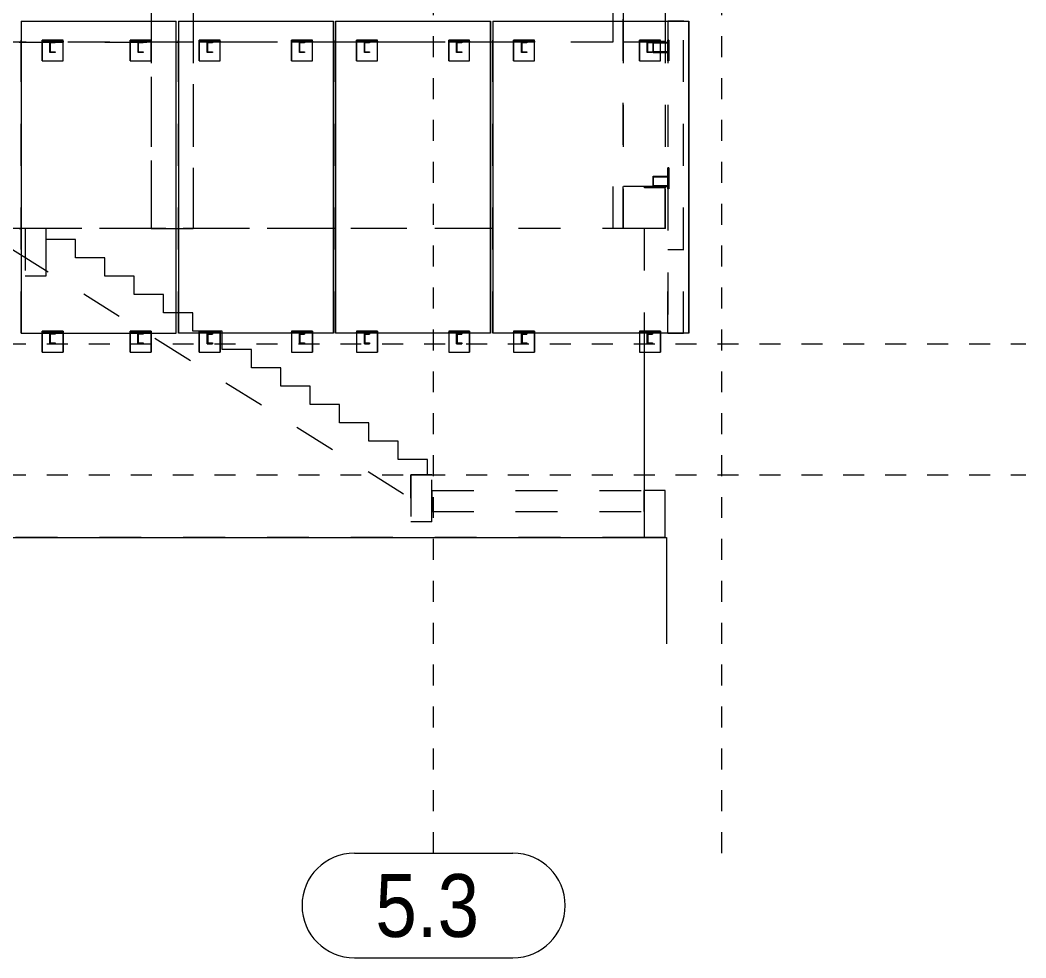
# Model space of a CAD drawing. Header units: millimetres. Extents: x 652937 to 1670132, y 1473552 to 2851037.
# Drawn here: x 663601.13 to 663610.73, y 1524519.41 to 1524528.36 of the extents above; entities that cross this region are included whole.
import ezdxf

# ---------------------------------------------------------------- set-up
doc = ezdxf.new("R2010")
doc.units = ezdxf.units.MM
for name, pattern in [('XKITLINE00', [0]), ('XKITLINE01', [4, 1, -1, 1, -1]), ('XKITLINE02', [4, 2, -2])]:
    doc.linetypes.add(name, pattern=pattern)
doc.layers.add('Part', color=7, linetype='Continuous', lineweight=0)
doc.layers.add('S-GRID', color=7, linetype='Continuous', lineweight=9)
doc.styles.add('Arial', font='arial.ttf')

# ---------------------------------------------------------------- blocks, each defined once
blk = doc.blocks.new('*A39414465')
at = {"layer": 'S-GRID', "color": 7, "linetype": 'XKITLINE01', "lineweight": 0}
blk.add_line((-30.905117, -124.470099), (129.806536, -124.470099), dxfattribs=at)
blk = doc.blocks.new('*A39424466')
at = {"layer": 'S-GRID', "color": 7, "linetype": 'XKITLINE01', "lineweight": 0}
blk.add_line((-30.905117, -130.720099), (129.806536, -130.720099), dxfattribs=at)
blk = doc.blocks.new('*A39444468')
at = {"layer": 'S-GRID', "color": 7, "linetype": 'XKITLINE01', "lineweight": 0}
blk.add_line((115.296891, -148.786781), (115.296891, -44.620099), dxfattribs=at)
blk = doc.blocks.new('*A39924516')
at = {"layer": 'Part', "color": 7, "linetype": 'XKITLINE00', "lineweight": 0}
for p, q in [((-20.905117, -133.720099), (112.656327, -133.720099)), ((112.657472, -133.720099), (112.656327, -133.720099)), ((112.656327, -133.720099), (112.656327, -138.786781))]:
    blk.add_line(p, q, dxfattribs=at)
blk = doc.blocks.new('*A40294553')
at = {"layer": 'S-GRID', "color": 7, "linetype": 'XKITLINE01', "lineweight": 0}
blk.add_line((101.546891, -148.786781), (101.546891, -44.620099), dxfattribs=at)
at = {"layer": 'S-GRID', "color": 7, "style": 'Arial', "width": 0.85}
blk.add_text('5.3', height=3, dxfattribs=at).set_placement((98.765885, -152.786781))
blk = doc.blocks.new('*A41524676')
at = {"layer": 'S-GRID', "color": 7, "linetype": 'XKITLINE00', "lineweight": 0}
for p, q in [((97.765885, -148.786781), (105.327897, -148.786781)), ((97.765885, -153.786781), (105.327897, -153.786781))]:
    blk.add_line(p, q, dxfattribs=at)
for centre, start, end in [((97.765885, -151.286781), 90, 270), ((105.327897, -151.286781), 270, 90)]:
    blk.add_arc(centre, 2.5, start, end, dxfattribs=at)
blk = doc.blocks.new('*A42894813')
at = {"layer": 'Part', "color": 7, "linetype": 'XKITLINE02', "lineweight": 0}
for p, q in [((69.421867, -108.070099), (69.421867, -108.970099)), ((69.421867, -108.070099), (69.422117, -108.070099)), ((74.265361, -108.070099), (69.421867, -108.070099)), ((69.422117, -108.070099), (69.422117, -110.070099)), ((74.365186, -108.070099), (81.765361, -108.070099)), ((69.421867, -109.070099), (69.421867, -110.070099)), ((110.096869, -109.070099), (110.096869, -110.070099)), ((110.097119, -109.070099), (110.097119, -110.070099)), ((69.421867, -110.070099), (69.422117, -110.070099)), ((69.421867, -110.070099), (74.265361, -110.070099)), ((110.097119, -110.070099), (74.365186, -110.070099)), ((74.365186, -110.070099), (81.765361, -110.070099)), ((81.865186, -110.070099), (89.265361, -110.070099)), ((96.765361, -110.070099), (89.365186, -110.070099)), ((104.265361, -110.070099), (96.865186, -110.070099)), ((110.097119, -110.070099), (104.365186, -110.070099))]:
    blk.add_line(p, q, dxfattribs=at)
at = {"layer": 'Part', "color": 7, "linetype": 'XKITLINE00', "lineweight": 0}
for p, q in [((74.265361, -108.070099), (74.365186, -108.070099)), ((110.097119, -108.070099), (81.765361, -108.070099)), ((110.096869, -108.070099), (110.097119, -108.070099)), ((110.096869, -108.070099), (110.096869, -109.070099)), ((110.097119, -108.070099), (110.097119, -109.070099)), ((69.421867, -108.970099), (69.421867, -109.070099)), ((74.265361, -110.070099), (74.365186, -110.070099)), ((81.765361, -110.070099), (81.865186, -110.070099)), ((89.265361, -110.070099), (89.365186, -110.070099)), ((96.865186, -110.070099), (96.765361, -110.070099)), ((104.365186, -110.070099), (104.265361, -110.070099))]:
    blk.add_line(p, q, dxfattribs=at)
blk = doc.blocks.new('*A42904814')
at = {"layer": 'Part', "color": 7, "linetype": 'XKITLINE02', "lineweight": 0}
for p, q in [((67.946867, -118.970099), (67.946867, -123.970099)), ((67.946867, -118.970099), (67.947229, -118.970099)), ((67.946867, -118.970099), (74.265362, -118.970099)), ((67.947229, -118.970099), (67.947229, -133.720099)), ((111.597173, -118.970099), (74.365186, -118.970099)), ((74.365186, -118.970099), (81.765362, -118.970099)), ((96.765361, -118.970099), (81.865186, -118.970099)), ((104.265361, -118.970099), (96.865186, -118.970099)), ((111.596811, -118.970099), (104.365186, -118.970099)), ((111.596811, -118.970099), (111.596811, -123.970099)), ((111.597173, -118.970099), (111.597173, -124.870099)), ((67.946867, -133.720099), (67.947229, -133.720099)), ((111.597173, -133.720099), (67.946867, -133.720099))]:
    blk.add_line(p, q, dxfattribs=at)
at = {"layer": 'Part', "color": 7, "linetype": 'XKITLINE00', "lineweight": 0}
for p, q in [((74.265362, -118.970099), (74.365186, -118.970099)), ((81.765362, -118.970099), (81.865186, -118.970099)), ((96.865186, -118.970099), (96.765361, -118.970099)), ((104.365186, -118.970099), (104.265361, -118.970099)), ((67.946867, -123.970099), (67.946867, -133.720099)), ((111.596811, -123.970099), (111.596811, -133.720099)), ((111.597173, -124.870099), (111.597173, -133.720099))]:
    blk.add_line(p, q, dxfattribs=at)
blk = doc.blocks.new('*A42934817')
at = {"layer": 'Part', "color": 7, "linetype": 'XKITLINE02', "lineweight": 0}
for p, q in [((83.057733, -118.970099), (69.122044, -118.970099)), ((69.122044, -118.970099), (69.122064, -119.970099)), ((83.057191, -119.495099), (83.057191, -118.970099)), ((84.457733, -119.495099), (83.057191, -119.495099)), ((84.457191, -120.370099), (84.457191, -119.495099)), ((69.122064, -119.970099), (81.459233, -119.970099)), ((81.458691, -119.970099), (100.461741, -131.847007)), ((85.857733, -120.370099), (84.457191, -120.370099)), ((85.857191, -121.245099), (85.857191, -120.370099)), ((87.257733, -121.245099), (85.857191, -121.245099)), ((87.25719, -122.120099), (87.25719, -121.245099)), ((88.657733, -122.120099), (87.25719, -122.120099)), ((88.65719, -122.995099), (88.65719, -122.120099)), ((90.057733, -122.995099), (88.65719, -122.995099)), ((90.05719, -123.870099), (90.05719, -122.995099)), ((91.457733, -123.870099), (90.05719, -123.870099)), ((91.45719, -124.745099), (91.45719, -123.870099)), ((92.857733, -124.745099), (91.45719, -124.745099)), ((92.85719, -125.620099), (92.85719, -124.745099)), ((94.257733, -125.620099), (92.85719, -125.620099)), ((94.25719, -126.495099), (94.25719, -125.620099)), ((95.657733, -126.495099), (94.25719, -126.495099)), ((95.65719, -127.370099), (95.65719, -126.495099)), ((97.057733, -127.370099), (95.65719, -127.370099)), ((97.05719, -128.245099), (97.05719, -127.370099)), ((98.457733, -128.245099), (97.05719, -128.245099)), ((98.45719, -129.120099), (98.45719, -128.245099)), ((99.857733, -129.120099), (98.45719, -129.120099)), ((99.85719, -129.995099), (99.85719, -129.120099)), ((101.257733, -129.995099), (99.85719, -129.995099)), ((101.25719, -130.720099), (101.25719, -129.995099)), ((100.461741, -131.847007), (100.461741, -130.720099)), ((100.461741, -130.720099), (101.257733, -130.720099)), ((100.462284, -131.847007), (100.461741, -131.847007))]:
    blk.add_line(p, q, dxfattribs=at)
blk = doc.blocks.new('*A42944818')
at = {"layer": 'Part', "color": 7, "linetype": 'XKITLINE00', "lineweight": 0}
for p, q in [((81.865186, -109.070099), (89.265336, -109.070099)), ((81.865186, -109.070099), (81.865186, -123.970099)), ((89.265186, -123.970099), (89.265186, -109.070099)), ((89.265336, -123.970099), (89.265336, -109.070099)), ((81.865186, -123.970099), (89.265336, -123.970099))]:
    blk.add_line(p, q, dxfattribs=at)
at = {"layer": 'Part', "color": 7, "linetype": 'XKITLINE02', "lineweight": 0}
for p, q in [((81.865336, -109.070099), (81.865186, -109.070099)), ((81.865336, -123.970099), (81.865336, -109.070099)), ((81.865186, -123.970099), (81.865336, -123.970099))]:
    blk.add_line(p, q, dxfattribs=at)
blk = doc.blocks.new('*A42954819')
at = {"layer": 'Part', "color": 7, "linetype": 'XKITLINE02', "lineweight": 0}
for p, q in [((83.865366, -123.920099), (82.865226, -123.920099)), ((82.865226, -123.970099), (82.865226, -123.920099)), ((83.865366, -123.970099), (82.865226, -123.970099)), ((82.865366, -123.970099), (82.865366, -123.920099)), ((83.865226, -123.920099), (83.865366, -123.920099)), ((83.865226, -123.970099), (83.865226, -123.920099)), ((83.865366, -123.970099), (83.865226, -123.970099)), ((83.865366, -123.920099), (83.865366, -123.970099))]:
    blk.add_line(p, q, dxfattribs=at)
blk = doc.blocks.new('*A42964820')
at = {"layer": 'Part', "color": 7, "linetype": 'XKITLINE02', "lineweight": 0}
for p, q in [((83.865403, -123.870099), (82.865391, -123.870099)), ((82.865391, -123.870099), (82.865391, -123.970099)), ((82.865403, -124.870099), (82.865403, -123.870099)), ((83.865391, -123.870099), (83.865391, -123.970099)), ((83.865403, -124.870099), (83.865403, -123.870099))]:
    blk.add_line(p, q, dxfattribs=at)
at = {"layer": 'Part', "color": 7, "linetype": 'XKITLINE00', "lineweight": 0}
for p, q in [((82.865391, -123.970099), (82.865391, -124.870099)), ((83.865391, -123.970099), (83.865391, -124.870099)), ((82.865391, -124.870099), (83.865403, -124.870099))]:
    blk.add_line(p, q, dxfattribs=at)
blk = doc.blocks.new('*A42974821')
at = {"layer": 'Part', "color": 7, "linetype": 'XKITLINE02', "lineweight": 0}
for p, q in [((83.057737, -118.970099), (82.057195, -118.970099)), ((82.057195, -118.970099), (82.057195, -121.220099)), ((83.057195, -121.220099), (83.057195, -118.970099)), ((82.057195, -121.220099), (83.057737, -121.220099))]:
    blk.add_line(p, q, dxfattribs=at)
blk = doc.blocks.new('*A42984822')
at = {"layer": 'Part', "color": 7, "linetype": 'XKITLINE02', "lineweight": 0}
for p, q in [((83.865609, -110.020099), (82.865409, -110.020099)), ((82.865409, -110.070099), (82.865409, -110.020099)), ((83.865609, -110.070099), (82.865409, -110.070099)), ((82.865609, -110.070099), (82.865609, -110.020099)), ((83.865409, -110.020099), (83.865609, -110.020099)), ((83.865409, -110.070099), (83.865409, -110.020099)), ((83.865609, -110.070099), (83.865409, -110.070099)), ((83.865609, -110.020099), (83.865609, -110.070099))]:
    blk.add_line(p, q, dxfattribs=at)
blk = doc.blocks.new('*A42994823')
at = {"layer": 'Part', "color": 7, "linetype": 'XKITLINE02', "lineweight": 0}
for p, q in [((83.865368, -109.970099), (82.865356, -109.970099)), ((82.865356, -109.970099), (82.865356, -110.970099)), ((82.865368, -110.970099), (82.865368, -109.970099)), ((83.865356, -110.970099), (83.865356, -109.970099)), ((83.865368, -110.970099), (83.865368, -109.970099)), ((82.865356, -110.970099), (83.865368, -110.970099))]:
    blk.add_line(p, q, dxfattribs=at)
blk = doc.blocks.new('*A43984922')
at = {"layer": 'Part', "color": 7, "linetype": 'XKITLINE02', "lineweight": 0}
for p, q in [((101.457191, -131.470099), (101.457191, -132.470099)), ((101.457191, -131.470099), (111.59771, -131.470099)), ((111.597167, -132.470099), (111.597167, -131.470099)), ((101.457191, -132.470099), (111.59771, -132.470099))]:
    blk.add_line(p, q, dxfattribs=at)
blk = doc.blocks.new('*A43994923')
at = {"layer": 'Part', "color": 7, "linetype": 'XKITLINE02', "lineweight": 0}
for p, q in [((101.462286, -130.720099), (100.461743, -130.720099)), ((100.461743, -130.720099), (100.461743, -132.970099)), ((101.461743, -132.970099), (101.461743, -130.720099)), ((101.462286, -132.970099), (100.461743, -132.970099))]:
    blk.add_line(p, q, dxfattribs=at)
blk = doc.blocks.new('*A44004924')
at = {"layer": 'Part', "color": 7, "linetype": 'XKITLINE00', "lineweight": 0}
for p, q in [((112.59771, -131.470099), (111.597167, -131.470099)), ((111.597167, -131.470099), (111.597167, -133.720099)), ((112.597167, -133.720099), (112.597167, -131.470099))]:
    blk.add_line(p, q, dxfattribs=at)
at = {"layer": 'Part', "color": 7, "linetype": 'XKITLINE02', "lineweight": 0}
blk.add_line((112.59771, -133.720099), (111.597167, -133.720099), dxfattribs=at)
blk = doc.blocks.new('*A44014925')
at = {"layer": 'Part', "color": 7, "linetype": 'XKITLINE02', "lineweight": 0}
for p, q in [((112.726723, -109.070099), (112.726723, -123.970099)), ((113.477571, -109.070099), (112.726723, -109.070099)), ((113.476723, -123.970099), (113.476723, -109.070099)), ((112.727103, -123.970099), (112.727103, -119.970099)), ((112.727103, -119.970099), (113.477103, -119.970099)), ((113.477103, -123.970099), (113.477103, -119.970099)), ((113.477103, -119.970099), (113.477571, -119.970099)), ((112.726723, -123.970099), (113.477103, -123.970099))]:
    blk.add_line(p, q, dxfattribs=at)
blk = doc.blocks.new('*A44024926')
at = {"layer": 'Part', "color": 7, "linetype": 'XKITLINE00', "lineweight": 0}
for p, q in [((96.865186, -109.070099), (104.265336, -109.070099)), ((96.865186, -109.070099), (96.865186, -123.970099)), ((104.265186, -123.970099), (104.265186, -109.070099)), ((104.265336, -109.070099), (104.265336, -123.970099)), ((104.265336, -123.970099), (96.865186, -123.970099))]:
    blk.add_line(p, q, dxfattribs=at)
at = {"layer": 'Part', "color": 7, "linetype": 'XKITLINE02', "lineweight": 0}
for p, q in [((96.865336, -109.070099), (96.865186, -109.070099)), ((96.865336, -123.970099), (96.865336, -109.070099)), ((96.865186, -123.970099), (96.865336, -123.970099))]:
    blk.add_line(p, q, dxfattribs=at)
blk = doc.blocks.new('*A44034927')
at = {"layer": 'Part', "color": 7, "linetype": 'XKITLINE00', "lineweight": 0}
for p, q in [((104.365186, -109.070099), (113.725336, -109.070099)), ((104.365186, -109.070099), (104.365186, -123.970099)), ((113.725185, -123.970099), (113.725185, -109.070099)), ((113.725336, -109.070099), (113.725336, -123.970099)), ((113.725336, -123.970099), (104.365186, -123.970099))]:
    blk.add_line(p, q, dxfattribs=at)
at = {"layer": 'Part', "color": 7, "linetype": 'XKITLINE02', "lineweight": 0}
for p, q in [((104.365336, -109.070099), (104.365186, -109.070099)), ((104.365336, -123.970099), (104.365336, -109.070099)), ((104.365186, -123.970099), (104.365336, -123.970099))]:
    blk.add_line(p, q, dxfattribs=at)
blk = doc.blocks.new('*A44044928')
at = {"layer": 'Part', "color": 7, "linetype": 'XKITLINE02', "lineweight": 0}
for p, q in [((98.865403, -123.870099), (97.865391, -123.870099)), ((97.865391, -123.870099), (97.865391, -123.970099)), ((97.865403, -123.870099), (97.865403, -124.870099)), ((98.865391, -123.870099), (98.865391, -123.970099)), ((98.865403, -124.870099), (98.865403, -123.870099))]:
    blk.add_line(p, q, dxfattribs=at)
at = {"layer": 'Part', "color": 7, "linetype": 'XKITLINE00', "lineweight": 0}
for p, q in [((97.865391, -123.970099), (97.865391, -124.870099)), ((98.865391, -123.970099), (98.865391, -124.870099)), ((97.865391, -124.870099), (98.865403, -124.870099))]:
    blk.add_line(p, q, dxfattribs=at)
blk = doc.blocks.new('*A44054929')
at = {"layer": 'Part', "color": 7, "linetype": 'XKITLINE02', "lineweight": 0}
for p, q in [((98.865366, -123.920099), (97.865226, -123.920099)), ((97.865226, -123.970099), (97.865226, -123.920099)), ((98.865366, -123.970099), (97.865226, -123.970099)), ((97.865366, -123.970099), (97.865366, -123.920099)), ((98.865226, -123.920099), (98.865366, -123.920099)), ((98.865226, -123.970099), (98.865226, -123.920099)), ((98.865366, -123.970099), (98.865226, -123.970099)), ((98.865366, -123.920099), (98.865366, -123.970099))]:
    blk.add_line(p, q, dxfattribs=at)
blk = doc.blocks.new('*A44064930')
at = {"layer": 'Part', "color": 7, "linetype": 'XKITLINE00', "lineweight": 0}
for p, q in [((89.365186, -109.070099), (96.765336, -109.070099)), ((89.365186, -109.070099), (89.365186, -123.970099)), ((96.765186, -123.970099), (96.765186, -109.070099)), ((96.765336, -109.070099), (96.765336, -123.970099)), ((96.765336, -123.970099), (89.365186, -123.970099))]:
    blk.add_line(p, q, dxfattribs=at)
at = {"layer": 'Part', "color": 7, "linetype": 'XKITLINE02', "lineweight": 0}
for p, q in [((89.365336, -109.070099), (89.365186, -109.070099)), ((89.365336, -123.970099), (89.365336, -109.070099)), ((89.365186, -123.970099), (89.365336, -123.970099))]:
    blk.add_line(p, q, dxfattribs=at)
blk = doc.blocks.new('*A44074931')
at = {"layer": 'Part', "color": 7, "linetype": 'XKITLINE02', "lineweight": 0}
for p, q in [((95.765366, -123.920099), (94.765226, -123.920099)), ((94.765226, -123.970099), (94.765226, -123.920099)), ((95.765366, -123.970099), (94.765226, -123.970099)), ((94.765366, -123.970099), (94.765366, -123.920099)), ((95.765226, -123.920099), (95.765366, -123.920099)), ((95.765226, -123.970099), (95.765226, -123.920099)), ((95.765366, -123.970099), (95.765226, -123.970099)), ((95.765366, -123.920099), (95.765366, -123.970099))]:
    blk.add_line(p, q, dxfattribs=at)
blk = doc.blocks.new('*A44084932')
at = {"layer": 'Part', "color": 7, "linetype": 'XKITLINE00', "lineweight": 0}
for p, q in [((90.740268, -124.470099), (90.740268, -123.970099)), ((90.765268, -124.007599), (90.990268, -124.007599)), ((90.765268, -124.007599), (90.765268, -124.432599)), ((90.765409, -124.432599), (90.765409, -124.007599)), ((90.990268, -124.007599), (90.990268, -123.970099)), ((90.990409, -124.007599), (90.990268, -124.007599)), ((90.990268, -124.007599), (90.990409, -124.007599)), ((90.990409, -123.970099), (90.990409, -124.007599)), ((90.740268, -124.470099), (90.990268, -124.470099)), ((90.765268, -124.432599), (90.990268, -124.432599)), ((90.990268, -124.432599), (90.990409, -124.432599)), ((90.990409, -124.432599), (90.990268, -124.432599)), ((90.990268, -124.470099), (90.990268, -124.432599)), ((90.990409, -124.470099), (90.990268, -124.470099)), ((90.990268, -124.470099), (90.990409, -124.470099)), ((90.990409, -124.432599), (90.990409, -124.470099))]:
    blk.add_line(p, q, dxfattribs=at)
at = {"layer": 'Part', "color": 7, "linetype": 'XKITLINE02', "lineweight": 0}
for p, q in [((90.740268, -123.970099), (90.990409, -123.970099)), ((90.740409, -124.470099), (90.740409, -123.970099))]:
    blk.add_line(p, q, dxfattribs=at)
blk = doc.blocks.new('*A44094933')
at = {"layer": 'Part', "color": 7, "linetype": 'XKITLINE02', "lineweight": 0}
for p, q in [((91.365366, -123.920099), (90.365226, -123.920099)), ((90.365226, -123.970099), (90.365226, -123.920099)), ((91.365366, -123.970099), (90.365226, -123.970099)), ((90.365366, -123.970099), (90.365366, -123.920099)), ((91.365226, -123.920099), (91.365366, -123.920099)), ((91.365226, -123.970099), (91.365226, -123.920099)), ((91.365366, -123.970099), (91.365226, -123.970099)), ((91.365366, -123.920099), (91.365366, -123.970099))]:
    blk.add_line(p, q, dxfattribs=at)
blk = doc.blocks.new('*A44104934')
at = {"layer": 'Part', "color": 7, "linetype": 'XKITLINE02', "lineweight": 0}
for p, q in [((95.765403, -123.870099), (94.765391, -123.870099)), ((94.765391, -123.870099), (94.765391, -123.970099)), ((94.765403, -123.870099), (94.765403, -124.870099)), ((95.765391, -123.870099), (95.765391, -123.970099)), ((95.765403, -124.870099), (95.765403, -123.870099))]:
    blk.add_line(p, q, dxfattribs=at)
at = {"layer": 'Part', "color": 7, "linetype": 'XKITLINE00', "lineweight": 0}
for p, q in [((94.765391, -123.970099), (94.765391, -124.870099)), ((95.765391, -123.970099), (95.765391, -124.870099)), ((94.765391, -124.870099), (95.765403, -124.870099))]:
    blk.add_line(p, q, dxfattribs=at)
blk = doc.blocks.new('*A44114935')
at = {"layer": 'Part', "color": 7, "linetype": 'XKITLINE02', "lineweight": 0}
for p, q in [((91.365403, -123.870099), (90.365391, -123.870099)), ((90.365391, -123.870099), (90.365391, -123.970099)), ((90.365403, -124.870099), (90.365403, -123.870099)), ((91.365391, -123.870099), (91.365391, -123.970099)), ((91.365403, -124.870099), (91.365403, -123.870099))]:
    blk.add_line(p, q, dxfattribs=at)
at = {"layer": 'Part', "color": 7, "linetype": 'XKITLINE00', "lineweight": 0}
for p, q in [((90.365391, -123.970099), (90.365391, -124.870099)), ((91.365391, -123.970099), (91.365391, -124.870099)), ((90.365391, -124.870099), (91.365403, -124.870099))]:
    blk.add_line(p, q, dxfattribs=at)
blk = doc.blocks.new('*A44124936')
at = {"layer": 'Part', "color": 7, "linetype": 'XKITLINE00', "lineweight": 0}
for p, q in [((110.596866, -99.720099), (110.596866, -109.070099)), ((112.596866, -99.720099), (110.596866, -99.720099)), ((112.596866, -99.720099), (112.596866, -109.070099)), ((112.596866, -99.720099), (112.597116, -99.720099)), ((112.597116, -99.720099), (112.597116, -109.070099))]:
    blk.add_line(p, q, dxfattribs=at)
at = {"layer": 'Part', "color": 7, "linetype": 'XKITLINE02', "lineweight": 0}
for p, q in [((110.597117, -118.970099), (110.597117, -99.720099)), ((112.597116, -99.720099), (112.596866, -99.720099)), ((110.596866, -109.070099), (110.596866, -118.970099)), ((112.596866, -109.070099), (112.596866, -118.970099)), ((112.597116, -109.070099), (112.597116, -118.970099)), ((112.597116, -118.970099), (110.596866, -118.970099)), ((112.596866, -118.970099), (112.597116, -118.970099))]:
    blk.add_line(p, q, dxfattribs=at)
blk = doc.blocks.new('*A44134937')
at = {"layer": 'Part', "color": 7, "linetype": 'XKITLINE00', "lineweight": 0}
for p, q in [((110.596866, -108.070099), (110.102071, -108.070099)), ((110.102071, -108.070099), (110.102071, -109.070099)), ((112.602071, -108.070099), (112.597116, -108.070099)), ((112.602071, -108.070099), (112.602071, -109.070099)), ((112.602665, -108.070099), (112.602071, -108.070099))]:
    blk.add_line(p, q, dxfattribs=at)
at = {"layer": 'Part', "color": 7, "linetype": 'XKITLINE02', "lineweight": 0}
for p, q in [((110.597117, -108.070099), (110.596866, -108.070099)), ((112.597116, -108.070099), (110.597117, -108.070099)), ((110.102071, -109.070099), (110.102071, -110.070099)), ((112.602071, -109.070099), (112.602071, -110.070099)), ((112.602665, -110.070099), (110.102071, -110.070099))]:
    blk.add_line(p, q, dxfattribs=at)
blk = doc.blocks.new('*A44144938')
at = {"layer": 'Part', "color": 7, "linetype": 'XKITLINE02', "lineweight": 0}
for p, q in [((106.365368, -109.970099), (105.365356, -109.970099)), ((105.365356, -109.970099), (105.365356, -110.970099)), ((105.365368, -110.970099), (105.365368, -109.970099)), ((106.365356, -110.970099), (106.365356, -109.970099)), ((106.365368, -110.970099), (106.365368, -109.970099)), ((105.365356, -110.970099), (106.365368, -110.970099))]:
    blk.add_line(p, q, dxfattribs=at)
blk = doc.blocks.new('*A44154939')
at = {"layer": 'Part', "color": 7, "linetype": 'XKITLINE02', "lineweight": 0}
for p, q in [((112.777288, -109.970099), (112.727054, -109.970099)), ((112.727054, -110.970099), (112.727054, -109.970099)), ((112.727288, -110.970099), (112.727288, -109.970099)), ((112.777288, -109.970099), (112.777054, -109.970099)), ((112.777054, -109.970099), (112.777054, -110.970099)), ((112.777288, -110.970099), (112.777288, -109.970099)), ((112.777288, -110.970099), (112.727054, -110.970099)), ((112.777054, -110.970099), (112.777288, -110.970099))]:
    blk.add_line(p, q, dxfattribs=at)
blk = doc.blocks.new('*A44164940')
at = {"layer": 'Part', "color": 7, "linetype": 'XKITLINE02', "lineweight": 0}
for p, q in [((111.602163, -110.020099), (112.602363, -110.020099)), ((111.602163, -110.070099), (111.602163, -110.020099)), ((112.602363, -110.070099), (111.602163, -110.070099)), ((111.602364, -110.070099), (111.602364, -110.020099)), ((112.602163, -110.020099), (112.602163, -110.070099)), ((112.602363, -110.020099), (112.602363, -110.070099))]:
    blk.add_line(p, q, dxfattribs=at)
blk = doc.blocks.new('*A44174941')
at = {"layer": 'Part', "color": 7, "linetype": 'XKITLINE02', "lineweight": 0}
for p, q in [((112.027146, -110.070099), (112.027196, -110.070099)), ((112.027146, -110.570099), (112.027146, -110.070099)), ((112.027146, -110.070099), (112.727196, -110.070099)), ((112.027196, -110.107599), (112.027151, -110.107599)), ((112.027151, -110.107599), (112.027151, -110.532599)), ((112.027151, -110.107599), (112.727196, -110.107599)), ((112.027196, -110.070099), (112.027196, -110.107599)), ((112.727146, -110.570099), (112.727146, -110.070099)), ((112.727151, -110.532599), (112.727151, -110.107599)), ((112.727196, -110.107599), (112.727196, -110.070099)), ((112.027196, -110.570099), (112.027146, -110.570099)), ((112.027146, -110.570099), (112.727196, -110.570099)), ((112.027151, -110.532599), (112.027196, -110.532599)), ((112.727196, -110.532599), (112.027151, -110.532599)), ((112.027196, -110.532599), (112.027196, -110.570099)), ((112.727196, -110.570099), (112.727196, -110.532599))]:
    blk.add_line(p, q, dxfattribs=at)
blk = doc.blocks.new('*A44184942')
at = {"layer": 'Part', "color": 7, "linetype": 'XKITLINE02', "lineweight": 0}
for p, q in [((112.365368, -109.970099), (111.365356, -109.970099)), ((111.365356, -109.970099), (111.365356, -110.970099)), ((111.365368, -110.970099), (111.365368, -109.970099)), ((112.365356, -110.970099), (112.365356, -109.970099)), ((112.365368, -110.970099), (112.365368, -109.970099)), ((111.365356, -110.970099), (112.365368, -110.970099))]:
    blk.add_line(p, q, dxfattribs=at)
blk = doc.blocks.new('*A44194943')
at = {"layer": 'Part', "color": 7, "linetype": 'XKITLINE02', "lineweight": 0}
for p, q in [((106.365609, -110.020099), (105.365408, -110.020099)), ((105.365408, -110.070099), (105.365408, -110.020099)), ((106.365609, -110.070099), (105.365408, -110.070099)), ((105.365609, -110.070099), (105.365609, -110.020099)), ((106.365408, -110.020099), (106.365609, -110.020099)), ((106.365408, -110.070099), (106.365408, -110.020099)), ((106.365609, -110.070099), (106.365408, -110.070099)), ((106.365609, -110.020099), (106.365609, -110.070099))]:
    blk.add_line(p, q, dxfattribs=at)
blk = doc.blocks.new('*A44204944')
at = {"layer": 'Part', "color": 7, "linetype": 'XKITLINE02', "lineweight": 0}
for p, q in [((112.365608, -110.020099), (111.365408, -110.020099)), ((111.365408, -110.070099), (111.365408, -110.020099)), ((112.365608, -110.070099), (111.365408, -110.070099)), ((111.365608, -110.070099), (111.365608, -110.020099)), ((112.365408, -110.020099), (112.365608, -110.020099)), ((112.365408, -110.070099), (112.365408, -110.020099)), ((112.365608, -110.070099), (112.365408, -110.070099)), ((112.365608, -110.020099), (112.365608, -110.070099))]:
    blk.add_line(p, q, dxfattribs=at)
blk = doc.blocks.new('*A44214945')
at = {"layer": 'Part', "color": 7, "linetype": 'XKITLINE02', "lineweight": 0}
for p, q in [((105.740383, -110.070099), (105.990523, -110.070099)), ((105.740383, -110.570099), (105.740383, -110.070099)), ((105.740523, -110.570099), (105.740523, -110.070099)), ((105.990523, -110.107599), (105.765383, -110.107599)), ((105.765383, -110.532599), (105.765383, -110.107599)), ((105.765523, -110.532599), (105.765523, -110.107599)), ((105.990383, -110.107599), (105.990383, -110.070099)), ((105.990523, -110.070099), (105.990523, -110.107599)), ((105.990523, -110.570099), (105.740383, -110.570099)), ((105.765383, -110.532599), (105.990523, -110.532599)), ((105.990383, -110.570099), (105.990383, -110.532599)), ((105.990523, -110.532599), (105.990523, -110.570099))]:
    blk.add_line(p, q, dxfattribs=at)
blk = doc.blocks.new('*A44224946')
at = {"layer": 'Part', "color": 7, "linetype": 'XKITLINE02', "lineweight": 0}
for p, q in [((111.740383, -110.070099), (111.990523, -110.070099)), ((111.740383, -110.570099), (111.740383, -110.070099)), ((111.740523, -110.570099), (111.740523, -110.070099)), ((111.990523, -110.107599), (111.765383, -110.107599)), ((111.765383, -110.532599), (111.765383, -110.107599)), ((111.765523, -110.532599), (111.765523, -110.107599)), ((111.990383, -110.107599), (111.990383, -110.070099)), ((111.990523, -110.070099), (111.990523, -110.107599)), ((111.990523, -110.570099), (111.740383, -110.570099)), ((111.765383, -110.532599), (111.990523, -110.532599)), ((111.990383, -110.570099), (111.990383, -110.532599)), ((111.990523, -110.532599), (111.990523, -110.570099))]:
    blk.add_line(p, q, dxfattribs=at)
blk = doc.blocks.new('*A44234947')
at = {"layer": 'Part', "color": 7, "linetype": 'XKITLINE02', "lineweight": 0}
for p, q in [((102.640383, -110.070099), (102.890523, -110.070099)), ((102.640383, -110.570099), (102.640383, -110.070099)), ((102.640523, -110.570099), (102.640523, -110.070099)), ((102.890523, -110.107599), (102.665383, -110.107599)), ((102.665383, -110.532599), (102.665383, -110.107599)), ((102.665523, -110.532599), (102.665523, -110.107599)), ((102.890383, -110.107599), (102.890383, -110.070099)), ((102.890523, -110.070099), (102.890523, -110.107599)), ((102.890523, -110.570099), (102.640383, -110.570099)), ((102.665383, -110.532599), (102.890523, -110.532599)), ((102.890383, -110.570099), (102.890383, -110.532599)), ((102.890523, -110.532599), (102.890523, -110.570099))]:
    blk.add_line(p, q, dxfattribs=at)
blk = doc.blocks.new('*A44244948')
at = {"layer": 'Part', "color": 7, "linetype": 'XKITLINE02', "lineweight": 0}
for p, q in [((98.240383, -110.070099), (98.490524, -110.070099)), ((98.240383, -110.570099), (98.240383, -110.070099)), ((98.240524, -110.570099), (98.240524, -110.070099)), ((98.490524, -110.107599), (98.265383, -110.107599)), ((98.265383, -110.532599), (98.265383, -110.107599)), ((98.265524, -110.532599), (98.265524, -110.107599)), ((98.490383, -110.107599), (98.490383, -110.070099)), ((98.490524, -110.070099), (98.490524, -110.107599)), ((98.490524, -110.570099), (98.240383, -110.570099)), ((98.265383, -110.532599), (98.490524, -110.532599)), ((98.490383, -110.570099), (98.490383, -110.532599)), ((98.490524, -110.532599), (98.490524, -110.570099))]:
    blk.add_line(p, q, dxfattribs=at)
blk = doc.blocks.new('*A44254949')
at = {"layer": 'Part', "color": 7, "linetype": 'XKITLINE02', "lineweight": 0}
for p, q in [((103.265609, -110.020099), (102.265408, -110.020099)), ((102.265408, -110.070099), (102.265408, -110.020099)), ((103.265609, -110.070099), (102.265408, -110.070099)), ((102.265609, -110.070099), (102.265609, -110.020099)), ((103.265408, -110.020099), (103.265609, -110.020099)), ((103.265408, -110.070099), (103.265408, -110.020099)), ((103.265609, -110.070099), (103.265408, -110.070099)), ((103.265609, -110.020099), (103.265609, -110.070099))]:
    blk.add_line(p, q, dxfattribs=at)
blk = doc.blocks.new('*A44264950')
at = {"layer": 'Part', "color": 7, "linetype": 'XKITLINE02', "lineweight": 0}
for p, q in [((98.865609, -110.020099), (97.865408, -110.020099)), ((97.865408, -110.070099), (97.865408, -110.020099)), ((98.865609, -110.070099), (97.865408, -110.070099)), ((97.865609, -110.070099), (97.865609, -110.020099)), ((98.865408, -110.020099), (98.865609, -110.020099)), ((98.865408, -110.070099), (98.865408, -110.020099)), ((98.865609, -110.070099), (98.865408, -110.070099)), ((98.865609, -110.020099), (98.865609, -110.070099))]:
    blk.add_line(p, q, dxfattribs=at)
blk = doc.blocks.new('*A44274951')
at = {"layer": 'Part', "color": 7, "linetype": 'XKITLINE02', "lineweight": 0}
for p, q in [((103.265368, -109.970099), (102.265356, -109.970099)), ((102.265356, -109.970099), (102.265356, -110.970099)), ((102.265368, -110.970099), (102.265368, -109.970099)), ((103.265356, -110.970099), (103.265356, -109.970099)), ((103.265368, -110.970099), (103.265368, -109.970099)), ((102.265356, -110.970099), (103.265368, -110.970099))]:
    blk.add_line(p, q, dxfattribs=at)
blk = doc.blocks.new('*A44284952')
at = {"layer": 'Part', "color": 7, "linetype": 'XKITLINE02', "lineweight": 0}
for p, q in [((98.865368, -109.970099), (97.865356, -109.970099)), ((97.865356, -109.970099), (97.865356, -110.970099)), ((97.865368, -110.970099), (97.865368, -109.970099)), ((98.865356, -110.970099), (98.865356, -109.970099)), ((98.865368, -110.970099), (98.865368, -109.970099)), ((97.865356, -110.970099), (98.865368, -110.970099))]:
    blk.add_line(p, q, dxfattribs=at)
blk = doc.blocks.new('*A44404964')
at = {"layer": 'Part', "color": 7, "linetype": 'XKITLINE00', "lineweight": 0}
for p, q in [((88.071867, -99.720099), (88.071867, -109.070099)), ((88.071867, -99.720099), (90.071867, -99.720099)), ((90.071867, -99.720099), (90.071867, -109.070099)), ((90.072117, -102.720099), (90.072117, -108.070099)), ((89.265361, -118.970099), (89.365186, -118.970099))]:
    blk.add_line(p, q, dxfattribs=at)
at = {"layer": 'Part', "color": 7, "linetype": 'XKITLINE02', "lineweight": 0}
for p, q in [((88.072117, -99.720099), (88.072117, -118.970099)), ((90.071867, -99.720099), (90.072117, -99.720099)), ((90.071867, -99.720099), (90.072117, -99.720099)), ((90.072117, -99.720099), (90.072117, -102.720099)), ((90.072117, -108.070099), (90.072117, -118.970099)), ((88.071867, -109.070099), (88.071867, -118.970099)), ((90.071867, -109.070099), (90.071867, -118.970099)), ((88.071867, -118.970099), (89.265361, -118.970099)), ((89.365361, -118.970099), (89.365186, -118.970099)), ((89.365186, -118.970099), (90.072117, -118.970099)), ((90.071867, -118.970099), (90.072117, -118.970099))]:
    blk.add_line(p, q, dxfattribs=at)
blk = doc.blocks.new('*A44414965')
at = {"layer": 'Part', "color": 7, "linetype": 'XKITLINE02', "lineweight": 0}
for p, q in [((91.365368, -109.970099), (90.365356, -109.970099)), ((90.365356, -109.970099), (90.365356, -110.970099)), ((90.365368, -110.970099), (90.365368, -109.970099)), ((91.365356, -110.970099), (91.365356, -109.970099)), ((91.365368, -110.970099), (91.365368, -109.970099)), ((90.365356, -110.970099), (91.365368, -110.970099))]:
    blk.add_line(p, q, dxfattribs=at)
blk = doc.blocks.new('*A44424966')
at = {"layer": 'Part', "color": 7, "linetype": 'XKITLINE02', "lineweight": 0}
for p, q in [((95.765368, -109.970099), (94.765356, -109.970099)), ((94.765356, -109.970099), (94.765356, -110.970099)), ((94.765368, -110.970099), (94.765368, -109.970099)), ((95.765356, -110.970099), (95.765356, -109.970099)), ((95.765368, -110.970099), (95.765368, -109.970099)), ((94.765356, -110.970099), (95.765368, -110.970099))]:
    blk.add_line(p, q, dxfattribs=at)
blk = doc.blocks.new('*A44434967')
at = {"layer": 'Part', "color": 7, "linetype": 'XKITLINE02', "lineweight": 0}
for p, q in [((91.365609, -110.020099), (90.365409, -110.020099)), ((90.365409, -110.070099), (90.365409, -110.020099)), ((91.365609, -110.070099), (90.365409, -110.070099)), ((90.365609, -110.070099), (90.365609, -110.020099)), ((91.365409, -110.020099), (91.365609, -110.020099)), ((91.365409, -110.070099), (91.365409, -110.020099)), ((91.365609, -110.070099), (91.365409, -110.070099)), ((91.365609, -110.020099), (91.365609, -110.070099))]:
    blk.add_line(p, q, dxfattribs=at)
blk = doc.blocks.new('*A44444968')
at = {"layer": 'Part', "color": 7, "linetype": 'XKITLINE02', "lineweight": 0}
for p, q in [((95.765609, -110.020099), (94.765408, -110.020099)), ((94.765408, -110.070099), (94.765408, -110.020099)), ((95.765609, -110.070099), (94.765408, -110.070099)), ((94.765609, -110.070099), (94.765609, -110.020099)), ((95.765408, -110.020099), (95.765609, -110.020099)), ((95.765408, -110.070099), (95.765408, -110.020099)), ((95.765609, -110.070099), (95.765408, -110.070099)), ((95.765609, -110.020099), (95.765609, -110.070099))]:
    blk.add_line(p, q, dxfattribs=at)
blk = doc.blocks.new('*A44454969')
at = {"layer": 'Part', "color": 7, "linetype": 'XKITLINE02', "lineweight": 0}
for p, q in [((90.740383, -110.070099), (90.990524, -110.070099)), ((90.740383, -110.570099), (90.740383, -110.070099)), ((90.740524, -110.570099), (90.740524, -110.070099)), ((90.990524, -110.107599), (90.765383, -110.107599)), ((90.765383, -110.532599), (90.765383, -110.107599)), ((90.765524, -110.532599), (90.765524, -110.107599)), ((90.990383, -110.107599), (90.990383, -110.070099)), ((90.990524, -110.070099), (90.990524, -110.107599)), ((90.990524, -110.570099), (90.740383, -110.570099)), ((90.765383, -110.532599), (90.990524, -110.532599)), ((90.990383, -110.570099), (90.990383, -110.532599)), ((90.990524, -110.532599), (90.990524, -110.570099))]:
    blk.add_line(p, q, dxfattribs=at)
blk = doc.blocks.new('*A44464970')
at = {"layer": 'Part', "color": 7, "linetype": 'XKITLINE02', "lineweight": 0}
for p, q in [((95.140383, -110.070099), (95.390524, -110.070099)), ((95.140383, -110.570099), (95.140383, -110.070099)), ((95.140524, -110.570099), (95.140524, -110.070099)), ((95.390524, -110.107599), (95.165383, -110.107599)), ((95.165383, -110.532599), (95.165383, -110.107599)), ((95.165524, -110.532599), (95.165524, -110.107599)), ((95.390383, -110.107599), (95.390383, -110.070099)), ((95.390524, -110.070099), (95.390524, -110.107599)), ((95.390524, -110.570099), (95.140383, -110.570099)), ((95.165383, -110.532599), (95.390524, -110.532599)), ((95.390383, -110.570099), (95.390383, -110.532599)), ((95.390524, -110.532599), (95.390524, -110.570099))]:
    blk.add_line(p, q, dxfattribs=at)
blk = doc.blocks.new('*A44474971')
at = {"layer": 'Part', "color": 7, "linetype": 'XKITLINE02', "lineweight": 0}
for p, q in [((87.440384, -110.070099), (87.690524, -110.070099)), ((87.440384, -110.570099), (87.440384, -110.070099)), ((87.440524, -110.570099), (87.440524, -110.070099)), ((87.690524, -110.107599), (87.465384, -110.107599)), ((87.465384, -110.532599), (87.465384, -110.107599)), ((87.465524, -110.532599), (87.465524, -110.107599)), ((87.690384, -110.107599), (87.690384, -110.070099)), ((87.690524, -110.070099), (87.690524, -110.107599)), ((87.690524, -110.570099), (87.440384, -110.570099)), ((87.465384, -110.532599), (87.690524, -110.532599)), ((87.690384, -110.570099), (87.690384, -110.532599)), ((87.690524, -110.532599), (87.690524, -110.570099))]:
    blk.add_line(p, q, dxfattribs=at)
blk = doc.blocks.new('*A44484972')
at = {"layer": 'Part', "color": 7, "linetype": 'XKITLINE02', "lineweight": 0}
for p, q in [((88.065609, -110.020099), (87.065409, -110.020099)), ((87.065409, -110.070099), (87.065409, -110.020099)), ((88.065609, -110.070099), (87.065409, -110.070099)), ((87.065609, -110.070099), (87.065609, -110.020099)), ((88.065409, -110.020099), (88.065609, -110.020099)), ((88.065409, -110.070099), (88.065409, -110.020099)), ((88.065609, -110.070099), (88.065409, -110.070099)), ((88.065609, -110.020099), (88.065609, -110.070099))]:
    blk.add_line(p, q, dxfattribs=at)
blk = doc.blocks.new('*A44494973')
at = {"layer": 'Part', "color": 7, "linetype": 'XKITLINE02', "lineweight": 0}
for p, q in [((88.065368, -109.970099), (87.065356, -109.970099)), ((87.065356, -109.970099), (87.065356, -110.970099)), ((87.065368, -110.970099), (87.065368, -109.970099)), ((88.065356, -110.970099), (88.065356, -109.970099)), ((88.065368, -110.970099), (88.065368, -109.970099)), ((87.065356, -110.970099), (88.065368, -110.970099))]:
    blk.add_line(p, q, dxfattribs=at)
blk = doc.blocks.new('*A44504974')
at = {"layer": 'Part', "color": 7, "linetype": 'XKITLINE02', "lineweight": 0}
for p, q in [((83.240384, -110.070099), (83.490524, -110.070099)), ((83.240384, -110.570099), (83.240384, -110.070099)), ((83.240524, -110.570099), (83.240524, -110.070099)), ((83.490524, -110.107599), (83.265384, -110.107599)), ((83.265384, -110.532599), (83.265384, -110.107599)), ((83.265524, -110.532599), (83.265524, -110.107599)), ((83.490384, -110.107599), (83.490384, -110.070099)), ((83.490524, -110.070099), (83.490524, -110.107599)), ((83.490524, -110.570099), (83.240384, -110.570099)), ((83.265384, -110.532599), (83.490524, -110.532599)), ((83.490384, -110.570099), (83.490384, -110.532599)), ((83.490524, -110.532599), (83.490524, -110.570099))]:
    blk.add_line(p, q, dxfattribs=at)
blk = doc.blocks.new('*A44574981')
at = {"layer": 'Part', "color": 7, "linetype": 'XKITLINE00', "lineweight": 0}
for p, q in [((98.240268, -124.470099), (98.240268, -123.970099)), ((98.265268, -124.007599), (98.490268, -124.007599)), ((98.265268, -124.007599), (98.265268, -124.432599)), ((98.265408, -124.432599), (98.265408, -124.007599)), ((98.490268, -124.007599), (98.490268, -123.970099)), ((98.490408, -124.007599), (98.490268, -124.007599)), ((98.490268, -124.007599), (98.490408, -124.007599)), ((98.490408, -123.970099), (98.490408, -124.007599)), ((98.240268, -124.470099), (98.490268, -124.470099)), ((98.265268, -124.432599), (98.490268, -124.432599)), ((98.490268, -124.432599), (98.490408, -124.432599)), ((98.490408, -124.432599), (98.490268, -124.432599)), ((98.490268, -124.470099), (98.490268, -124.432599)), ((98.490408, -124.470099), (98.490268, -124.470099)), ((98.490268, -124.470099), (98.490408, -124.470099)), ((98.490408, -124.432599), (98.490408, -124.470099))]:
    blk.add_line(p, q, dxfattribs=at)
at = {"layer": 'Part', "color": 7, "linetype": 'XKITLINE02', "lineweight": 0}
for p, q in [((98.240268, -123.970099), (98.490408, -123.970099)), ((98.240408, -124.470099), (98.240408, -123.970099))]:
    blk.add_line(p, q, dxfattribs=at)
blk = doc.blocks.new('*A44584982')
at = {"layer": 'Part', "color": 7, "linetype": 'XKITLINE02', "lineweight": 0}
for p, q in [((88.065366, -123.920099), (87.065226, -123.920099)), ((87.065226, -123.970099), (87.065226, -123.920099)), ((88.065366, -123.970099), (87.065226, -123.970099)), ((87.065366, -123.970099), (87.065366, -123.920099)), ((88.065226, -123.920099), (88.065366, -123.920099)), ((88.065226, -123.970099), (88.065226, -123.920099)), ((88.065366, -123.970099), (88.065226, -123.970099)), ((88.065366, -123.920099), (88.065366, -123.970099))]:
    blk.add_line(p, q, dxfattribs=at)
blk = doc.blocks.new('*A44594983')
at = {"layer": 'Part', "color": 7, "linetype": 'XKITLINE00', "lineweight": 0}
for p, q in [((87.440268, -124.470099), (87.440268, -123.970099)), ((87.690409, -124.007599), (87.465268, -124.007599)), ((87.465268, -124.432599), (87.465268, -124.007599)), ((87.465409, -124.432599), (87.465409, -124.007599)), ((87.690268, -124.007599), (87.690268, -123.970099)), ((87.690409, -123.970099), (87.690409, -124.007599)), ((87.690409, -124.470099), (87.440268, -124.470099)), ((87.465268, -124.432599), (87.690409, -124.432599)), ((87.690268, -124.470099), (87.690268, -124.432599)), ((87.690409, -124.432599), (87.690409, -124.470099))]:
    blk.add_line(p, q, dxfattribs=at)
at = {"layer": 'Part', "color": 7, "linetype": 'XKITLINE02', "lineweight": 0}
for p, q in [((87.440268, -123.970099), (87.690409, -123.970099)), ((87.440409, -124.470099), (87.440409, -123.970099))]:
    blk.add_line(p, q, dxfattribs=at)
blk = doc.blocks.new('*A44604984')
at = {"layer": 'Part', "color": 7, "linetype": 'XKITLINE00', "lineweight": 0}
for p, q in [((83.240268, -124.470099), (83.240268, -123.970099)), ((83.490409, -124.007599), (83.265268, -124.007599)), ((83.265268, -124.432599), (83.265268, -124.007599)), ((83.265409, -124.432599), (83.265409, -124.007599)), ((83.490268, -124.007599), (83.490268, -123.970099)), ((83.490409, -123.970099), (83.490409, -124.007599)), ((83.490409, -124.470099), (83.240268, -124.470099)), ((83.265268, -124.432599), (83.490409, -124.432599)), ((83.490268, -124.470099), (83.490268, -124.432599)), ((83.490409, -124.432599), (83.490409, -124.470099))]:
    blk.add_line(p, q, dxfattribs=at)
at = {"layer": 'Part', "color": 7, "linetype": 'XKITLINE02', "lineweight": 0}
for p, q in [((83.240268, -123.970099), (83.490409, -123.970099)), ((83.240409, -124.470099), (83.240409, -123.970099))]:
    blk.add_line(p, q, dxfattribs=at)
blk = doc.blocks.new('*A44614985')
at = {"layer": 'Part', "color": 7, "linetype": 'XKITLINE02', "lineweight": 0}
for p, q in [((88.065403, -123.870099), (87.065391, -123.870099)), ((87.065391, -123.870099), (87.065391, -123.970099)), ((87.065403, -124.870099), (87.065403, -123.870099)), ((88.065391, -123.870099), (88.065391, -123.970099)), ((88.065403, -124.870099), (88.065403, -123.870099))]:
    blk.add_line(p, q, dxfattribs=at)
at = {"layer": 'Part', "color": 7, "linetype": 'XKITLINE00', "lineweight": 0}
for p, q in [((87.065391, -123.970099), (87.065391, -124.870099)), ((88.065391, -123.970099), (88.065391, -124.870099)), ((87.065391, -124.870099), (88.065403, -124.870099))]:
    blk.add_line(p, q, dxfattribs=at)
blk = doc.blocks.new('*A44624986')
at = {"layer": 'Part', "color": 7, "linetype": 'XKITLINE00', "lineweight": 0}
for p, q in [((95.140268, -124.470099), (95.140268, -123.970099)), ((95.165268, -124.007599), (95.390268, -124.007599)), ((95.165268, -124.007599), (95.165268, -124.432599)), ((95.165408, -124.432599), (95.165408, -124.007599)), ((95.390268, -124.007599), (95.390268, -123.970099)), ((95.390408, -124.007599), (95.390268, -124.007599)), ((95.390268, -124.007599), (95.390408, -124.007599)), ((95.390408, -123.970099), (95.390408, -124.007599)), ((95.140268, -124.470099), (95.390268, -124.470099)), ((95.165268, -124.432599), (95.390268, -124.432599)), ((95.390268, -124.432599), (95.390408, -124.432599)), ((95.390408, -124.432599), (95.390268, -124.432599)), ((95.390268, -124.470099), (95.390268, -124.432599)), ((95.390408, -124.470099), (95.390268, -124.470099)), ((95.390268, -124.470099), (95.390408, -124.470099)), ((95.390408, -124.432599), (95.390408, -124.470099))]:
    blk.add_line(p, q, dxfattribs=at)
at = {"layer": 'Part', "color": 7, "linetype": 'XKITLINE02', "lineweight": 0}
for p, q in [((95.140268, -123.970099), (95.390408, -123.970099)), ((95.140408, -124.470099), (95.140408, -123.970099))]:
    blk.add_line(p, q, dxfattribs=at)
blk = doc.blocks.new('*A44634987')
at = {"layer": 'Part', "color": 7, "linetype": 'XKITLINE02', "lineweight": 0}
for p, q in [((112.60267, -116.970099), (110.101803, -116.970099)), ((110.101803, -116.970099), (110.101803, -118.970099)), ((112.601803, -118.970099), (112.601803, -116.970099)), ((112.60267, -118.970099), (110.101803, -118.970099))]:
    blk.add_line(p, q, dxfattribs=at)
blk = doc.blocks.new('*A44644988')
at = {"layer": 'Part', "color": 7, "linetype": 'XKITLINE02', "lineweight": 0}
for p, q in [((111.602163, -116.970099), (112.602363, -116.970099)), ((111.602163, -117.020099), (111.602163, -116.970099)), ((112.602363, -117.020099), (111.602163, -117.020099)), ((111.602364, -117.020099), (111.602364, -116.970099)), ((112.602163, -116.970099), (112.602163, -117.020099)), ((112.602363, -116.970099), (112.602363, -117.020099))]:
    blk.add_line(p, q, dxfattribs=at)
blk = doc.blocks.new('*A44654989')
at = {"layer": 'Part', "color": 7, "linetype": 'XKITLINE02', "lineweight": 0}
for p, q in [((112.777288, -116.070099), (112.727054, -116.070099)), ((112.727054, -117.070099), (112.727054, -116.070099)), ((112.727288, -117.070099), (112.727288, -116.070099)), ((112.777288, -116.070099), (112.777054, -116.070099)), ((112.777054, -116.070099), (112.777054, -117.070099)), ((112.777288, -117.070099), (112.777288, -116.070099)), ((112.777288, -117.070099), (112.727054, -117.070099)), ((112.777054, -117.070099), (112.777288, -117.070099))]:
    blk.add_line(p, q, dxfattribs=at)
blk = doc.blocks.new('*A44664990')
at = {"layer": 'Part', "color": 7, "linetype": 'XKITLINE02', "lineweight": 0}
for p, q in [((112.027146, -116.470099), (112.027196, -116.470099)), ((112.027146, -116.970099), (112.027146, -116.470099)), ((112.027146, -116.470099), (112.727196, -116.470099)), ((112.027196, -116.507599), (112.027151, -116.507599)), ((112.027151, -116.507599), (112.027151, -116.932599)), ((112.027151, -116.507599), (112.727196, -116.507599)), ((112.027196, -116.470099), (112.027196, -116.507599)), ((112.727146, -116.970099), (112.727146, -116.470099)), ((112.727151, -116.932599), (112.727151, -116.507599)), ((112.727196, -116.507599), (112.727196, -116.470099)), ((112.027196, -116.970099), (112.027146, -116.970099)), ((112.027146, -116.970099), (112.727196, -116.970099)), ((112.027151, -116.932599), (112.027196, -116.932599)), ((112.727196, -116.932599), (112.027151, -116.932599)), ((112.027196, -116.932599), (112.027196, -116.970099)), ((112.727196, -116.970099), (112.727196, -116.932599))]:
    blk.add_line(p, q, dxfattribs=at)
blk = doc.blocks.new('*A44674991')
at = {"layer": 'Part', "color": 7, "linetype": 'XKITLINE02', "lineweight": 0}
for p, q in [((103.265403, -123.870099), (102.265391, -123.870099)), ((102.265391, -123.870099), (102.265391, -123.970099)), ((102.265403, -123.870099), (102.265403, -124.870099)), ((103.265391, -123.870099), (103.265391, -123.970099)), ((103.265403, -124.870099), (103.265403, -123.870099))]:
    blk.add_line(p, q, dxfattribs=at)
at = {"layer": 'Part', "color": 7, "linetype": 'XKITLINE00', "lineweight": 0}
for p, q in [((102.265391, -123.970099), (102.265391, -124.870099)), ((103.265391, -123.970099), (103.265391, -124.870099)), ((102.265391, -124.870099), (103.265403, -124.870099))]:
    blk.add_line(p, q, dxfattribs=at)
blk = doc.blocks.new('*A44684992')
at = {"layer": 'Part', "color": 7, "linetype": 'XKITLINE02', "lineweight": 0}
for p, q in [((103.265366, -123.920099), (102.265226, -123.920099)), ((102.265226, -123.970099), (102.265226, -123.920099)), ((103.265366, -123.970099), (102.265226, -123.970099)), ((102.265366, -123.970099), (102.265366, -123.920099)), ((103.265226, -123.920099), (103.265366, -123.920099)), ((103.265226, -123.970099), (103.265226, -123.920099)), ((103.265366, -123.970099), (103.265226, -123.970099)), ((103.265366, -123.920099), (103.265366, -123.970099))]:
    blk.add_line(p, q, dxfattribs=at)
blk = doc.blocks.new('*A44694993')
at = {"layer": 'Part', "color": 7, "linetype": 'XKITLINE00', "lineweight": 0}
for p, q in [((102.640268, -124.470099), (102.640268, -123.970099)), ((102.665268, -124.007599), (102.890268, -124.007599)), ((102.665268, -124.007599), (102.665268, -124.432599)), ((102.665408, -124.432599), (102.665408, -124.007599)), ((102.890268, -124.007599), (102.890268, -123.970099)), ((102.890408, -124.007599), (102.890268, -124.007599)), ((102.890268, -124.007599), (102.890408, -124.007599)), ((102.890408, -123.970099), (102.890408, -124.007599)), ((102.640268, -124.470099), (102.890268, -124.470099)), ((102.665268, -124.432599), (102.890268, -124.432599)), ((102.890268, -124.432599), (102.890408, -124.432599)), ((102.890408, -124.432599), (102.890268, -124.432599)), ((102.890268, -124.470099), (102.890268, -124.432599)), ((102.890408, -124.470099), (102.890268, -124.470099)), ((102.890268, -124.470099), (102.890408, -124.470099)), ((102.890408, -124.432599), (102.890408, -124.470099))]:
    blk.add_line(p, q, dxfattribs=at)
at = {"layer": 'Part', "color": 7, "linetype": 'XKITLINE02', "lineweight": 0}
for p, q in [((102.640268, -123.970099), (102.890408, -123.970099)), ((102.640408, -124.470099), (102.640408, -123.970099))]:
    blk.add_line(p, q, dxfattribs=at)
blk = doc.blocks.new('*A44704994')
at = {"layer": 'Part', "color": 7, "linetype": 'XKITLINE02', "lineweight": 0}
for p, q in [((106.365403, -123.870099), (105.365391, -123.870099)), ((105.365391, -123.870099), (105.365391, -123.970099)), ((105.365403, -123.870099), (105.365403, -124.870099)), ((106.365391, -123.870099), (106.365391, -123.970099)), ((106.365403, -124.870099), (106.365403, -123.870099))]:
    blk.add_line(p, q, dxfattribs=at)
at = {"layer": 'Part', "color": 7, "linetype": 'XKITLINE00', "lineweight": 0}
for p, q in [((105.365391, -123.970099), (105.365391, -124.870099)), ((106.365391, -123.970099), (106.365391, -124.870099)), ((105.365391, -124.870099), (106.365403, -124.870099))]:
    blk.add_line(p, q, dxfattribs=at)
blk = doc.blocks.new('*A44714995')
at = {"layer": 'Part', "color": 7, "linetype": 'XKITLINE02', "lineweight": 0}
for p, q in [((112.365403, -123.870099), (111.365391, -123.870099)), ((111.365391, -123.870099), (111.365391, -123.970099)), ((111.365403, -123.870099), (111.365403, -124.870099)), ((112.365391, -123.870099), (112.365391, -123.970099)), ((112.365403, -124.870099), (112.365403, -123.870099))]:
    blk.add_line(p, q, dxfattribs=at)
at = {"layer": 'Part', "color": 7, "linetype": 'XKITLINE00', "lineweight": 0}
for p, q in [((111.365391, -123.970099), (111.365391, -124.870099)), ((112.365391, -123.970099), (112.365391, -124.870099)), ((111.365391, -124.870099), (112.365403, -124.870099))]:
    blk.add_line(p, q, dxfattribs=at)
blk = doc.blocks.new('*A44724996')
at = {"layer": 'Part', "color": 7, "linetype": 'XKITLINE02', "lineweight": 0}
for p, q in [((106.365366, -123.920099), (105.365226, -123.920099)), ((105.365226, -123.970099), (105.365226, -123.920099)), ((106.365366, -123.970099), (105.365226, -123.970099)), ((105.365366, -123.970099), (105.365366, -123.920099)), ((106.365226, -123.920099), (106.365366, -123.920099)), ((106.365226, -123.970099), (106.365226, -123.920099)), ((106.365366, -123.970099), (106.365226, -123.970099)), ((106.365366, -123.920099), (106.365366, -123.970099))]:
    blk.add_line(p, q, dxfattribs=at)
blk = doc.blocks.new('*A44734997')
at = {"layer": 'Part', "color": 7, "linetype": 'XKITLINE00', "lineweight": 0}
for p, q in [((105.740268, -124.470099), (105.740268, -123.970099)), ((105.765268, -124.007599), (105.990268, -124.007599)), ((105.765268, -124.007599), (105.765268, -124.432599)), ((105.765408, -124.432599), (105.765408, -124.007599)), ((105.990268, -124.007599), (105.990268, -123.970099)), ((105.990408, -124.007599), (105.990268, -124.007599)), ((105.990268, -124.007599), (105.990408, -124.007599)), ((105.990408, -123.970099), (105.990408, -124.007599)), ((105.740268, -124.470099), (105.990268, -124.470099)), ((105.765268, -124.432599), (105.990268, -124.432599)), ((105.990268, -124.432599), (105.990408, -124.432599)), ((105.990408, -124.432599), (105.990268, -124.432599)), ((105.990268, -124.470099), (105.990268, -124.432599)), ((105.990408, -124.470099), (105.990268, -124.470099)), ((105.990268, -124.470099), (105.990408, -124.470099)), ((105.990408, -124.432599), (105.990408, -124.470099))]:
    blk.add_line(p, q, dxfattribs=at)
at = {"layer": 'Part', "color": 7, "linetype": 'XKITLINE02', "lineweight": 0}
for p, q in [((105.740268, -123.970099), (105.990408, -123.970099)), ((105.740408, -124.470099), (105.740408, -123.970099))]:
    blk.add_line(p, q, dxfattribs=at)
blk = doc.blocks.new('*A44744998')
at = {"layer": 'Part', "color": 7, "linetype": 'XKITLINE02', "lineweight": 0}
for p, q in [((112.365366, -123.920099), (111.365226, -123.920099)), ((111.365226, -123.970099), (111.365226, -123.920099)), ((112.365366, -123.970099), (111.365226, -123.970099)), ((111.365366, -123.970099), (111.365366, -123.920099)), ((112.365226, -123.920099), (112.365366, -123.920099)), ((112.365226, -123.970099), (112.365226, -123.920099)), ((112.365366, -123.970099), (112.365226, -123.970099)), ((112.365366, -123.920099), (112.365366, -123.970099))]:
    blk.add_line(p, q, dxfattribs=at)
blk = doc.blocks.new('*A44754999')
at = {"layer": 'Part', "color": 7, "linetype": 'XKITLINE00', "lineweight": 0}
for p, q in [((111.740268, -124.470099), (111.740268, -123.970099)), ((111.765268, -124.007599), (111.990268, -124.007599)), ((111.765268, -124.007599), (111.765268, -124.432599)), ((111.765408, -124.432599), (111.765408, -124.007599)), ((111.990268, -124.007599), (111.990268, -123.970099)), ((111.990408, -124.007599), (111.990268, -124.007599)), ((111.990268, -124.007599), (111.990408, -124.007599)), ((111.990408, -123.970099), (111.990408, -124.007599)), ((111.740268, -124.470099), (111.990268, -124.470099)), ((111.765268, -124.432599), (111.990268, -124.432599)), ((111.990268, -124.432599), (111.990408, -124.432599)), ((111.990408, -124.432599), (111.990268, -124.432599)), ((111.990268, -124.470099), (111.990268, -124.432599)), ((111.990408, -124.470099), (111.990268, -124.470099)), ((111.990268, -124.470099), (111.990408, -124.470099)), ((111.990408, -124.432599), (111.990408, -124.470099))]:
    blk.add_line(p, q, dxfattribs=at)
at = {"layer": 'Part', "color": 7, "linetype": 'XKITLINE02', "lineweight": 0}
for p, q in [((111.740268, -123.970099), (111.990408, -123.970099)), ((111.740408, -124.470099), (111.740408, -123.970099))]:
    blk.add_line(p, q, dxfattribs=at)

msp = doc.modelspace()

# ---------------------------------------------------------------- block references
at = {"color": 7, "lineweight": 0, "xscale": 0.2, "yscale": 0.2, "zscale": 0.2}
for name in ['*A39444468', '*A40294553', '*A44404964', '*A44124936', '*A42894813', '*A44134937', '*A42944818', '*A44064930', '*A44024926', '*A44034927', '*A44014925', '*A42994823', '*A42984822', '*A44504974', '*A44494973', '*A44484972', '*A44474971', '*A44414965', '*A44434967', '*A44454969', '*A44424966', '*A44444968', '*A44464970', '*A44284952', '*A44264950', '*A44244948', '*A44274951', '*A44254949', '*A44234947', '*A44144938', '*A44194943', '*A44214945', '*A44184942', '*A44204944', '*A44164940', '*A44224946', '*A44174941', '*A44154939', '*A44654989', '*A44664990', '*A44634987', '*A44644988', '*A42904814', '*A42934817', '*A42974821', '*A39414465', '*A42964820', '*A42954819', '*A44604984', '*A44614985', '*A44584982', '*A44594983', '*A44114935', '*A44094933', '*A44084932', '*A44104934', '*A44074931', '*A44624986', '*A44044928', '*A44054929', '*A44574981', '*A44674991', '*A44684992', '*A44694993', '*A44704994', '*A44724996', '*A44734997', '*A44714995', '*A44744998', '*A44754999', '*A39424466', '*A43994923', '*A43984922', '*A44004924', '*A39924516', '*A41524676']:
    msp.add_blockref(name, (663584.7698, 1524550.1643), dxfattribs=at)

doc.saveas('drawing.dxf')
